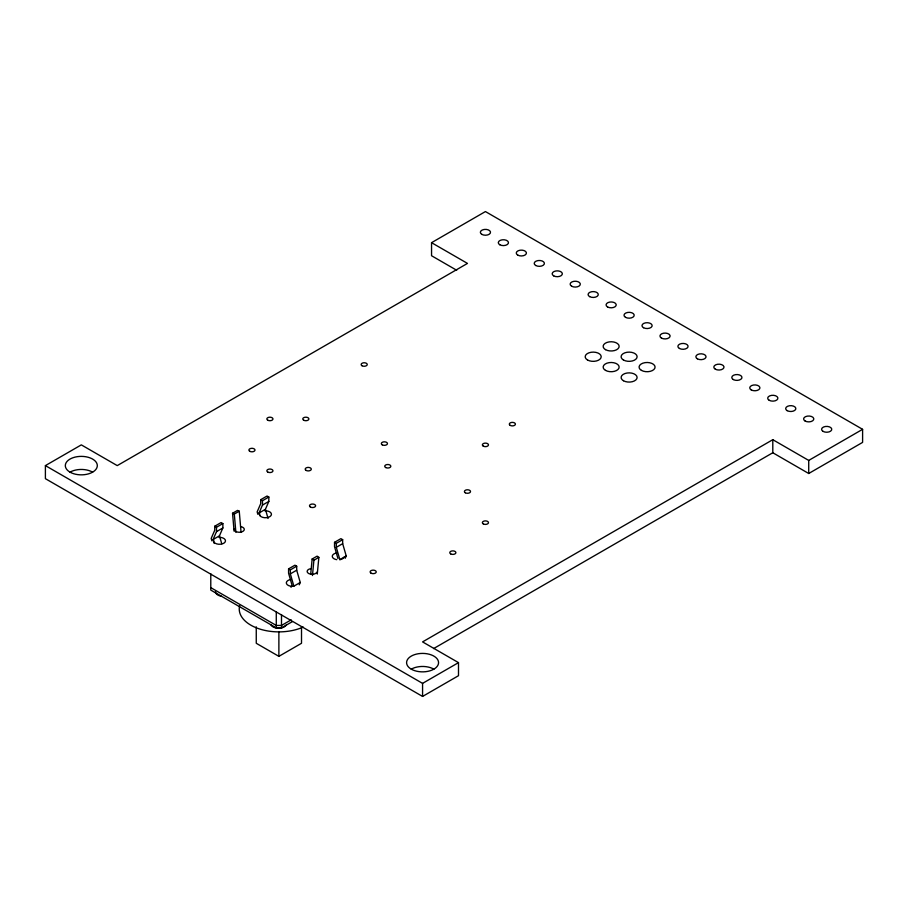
<?xml version="1.0" encoding="UTF-8"?>
<svg xmlns="http://www.w3.org/2000/svg" width="908" height="908" viewBox="0 0 908 908"><rect width="100%" height="100%" fill="white"/><g stroke="black" fill="none" stroke-linecap="round" stroke-linejoin="round"><path stroke-width="1.36" d="M310.718 574.049L312.148 558.999L317.096 556.15L318.856 557.376L317.278 574.06M312.454 575.536L313.907 560.225L318.856 557.376M213.096 539.511L216.501 531.634L216.501 527.253L222.869 523.576L222.869 527.957L219.452 535.834L213.096 539.511L214.231 543.449M259.052 512.975L262.469 505.098L262.469 500.717L268.836 497.039L268.836 501.42L265.42 509.297L259.052 512.975L259.813 515.596M291.014 587.306L291.99 585.058L288.574 573.243L288.574 568.862L294.941 565.185L296.7 566.206L296.7 570.201L300.253 582.482L299.243 584.82M345.199 558.284L346.22 555.946L342.668 543.665L342.668 539.67L340.897 538.648L334.53 542.326L334.53 546.707L337.946 558.522M433.593 648.596L772.799 452.751L808.722 473.499L862.6 442.389L862.6 429.325L808.722 460.424L772.799 439.688L422.572 641.899L458.495 662.636L458.495 675.7L422.572 696.436L45.4 478.675L45.4 465.611L81.323 444.875L117.245 465.611L467.472 263.411L431.55 242.674L431.55 255.738L456.69 270.255M431.55 242.674L485.428 211.564L862.6 429.325M234.082 531.18L232.55 513.258L237.499 510.398L239.258 511.204L241.063 532.292M232.55 513.258L234.309 514.064L239.258 511.204M211.893 540.862L211.189 538.41L214.742 530.227L214.742 526.231L221.098 522.554L222.869 523.576M257.861 514.337L257.146 511.874L260.698 503.69L260.698 499.695L267.066 496.018L268.836 497.039M216.501 531.634L222.869 527.957M262.469 505.098L268.836 501.42M288.574 568.862L290.344 569.884L296.7 566.206M334.53 542.326L336.3 543.347L342.668 539.67M300.253 582.482L293.886 586.159L290.344 573.867L296.7 570.201M346.22 555.946L339.853 559.623L336.3 547.331L342.668 543.665M291.196 619.846L281.491 625.442L276.282 625.442L210.781 587.635M210.781 573.731L210.781 590.087L276.282 627.893L281.491 627.893L292.41 621.594M256.26 626.826L256.26 643.284L278.881 656.348L301.513 643.284L301.513 626.826M45.4 465.611L422.572 683.372L458.495 662.636M260.698 499.695L262.469 500.717M214.742 526.231L216.501 527.253M312.148 558.999L313.907 560.225M265.42 509.297L268.076 518.491M219.452 535.834L221.734 543.71M234.309 514.064L235.876 532.338M808.722 460.424L808.722 473.499M772.799 439.688L772.799 452.751M422.572 683.372L422.572 696.436M336.3 543.347L336.3 547.331M290.344 569.884L290.344 573.867M281.491 614.557L281.491 627.893M278.881 631.662L278.881 656.348M276.282 611.844L276.282 627.893M70.007 472.149A16.003 9.239 0 0 0 96.77 468.006A16.003 9.239 0 0 0 77.18 456.69A16.003 9.239 0 0 0 70.007 472.149A16.003 9.239 0 0 1 92.639 472.149M411.256 669.162A16.003 9.239 0 0 0 438.019 665.019A16.003 9.239 0 0 0 418.429 653.715A16.003 9.239 0 0 0 411.256 669.162A16.003 9.239 0 0 1 433.888 669.162M344.075 557.217A6.004 3.462 0 0 1 339.83 559.668M336.732 559.668A6.004 3.462 0 0 1 332.283 556.332A6.004 3.462 0 0 1 336.732 552.983M316.949 572.176A5.005 2.883 0 0 1 308.584 573.47A5.005 2.883 0 0 1 310.831 568.646M293.874 586.205A6.004 3.462 0 0 1 286.531 583.753A6.004 3.462 0 0 1 290.764 579.52M218.953 537.366A6.004 3.462 0 0 1 225.49 540.907A6.004 3.462 0 0 1 218.624 544.244A6.004 3.462 0 0 1 213.698 539.919M240.586 526.595A5.005 2.883 0 0 1 244.116 530.124A5.005 2.883 0 0 1 237.998 532.167A5.005 2.883 0 0 1 234.457 528.638M264.92 510.829A6.004 3.462 0 0 1 271.447 514.371A6.004 3.462 0 0 1 264.58 517.708A6.004 3.462 0 0 1 259.654 513.383M221.404 596.238A7.968 4.608 0 0 1 215.491 591.789M286.326 624.829A7.968 4.608 0 0 1 278.62 628.234A7.968 4.608 0 0 1 270.924 624.829M303.215 627.065A39.646 22.893 0 0 1 258.894 628.756A39.646 22.893 0 0 1 239.667 605.636M641.423 370.373A8.002 4.619 0 0 0 654.804 368.296A8.002 4.619 0 0 0 645.009 362.644A8.002 4.619 0 0 0 641.423 370.373M605.5 349.637A8.002 4.619 0 0 0 618.881 347.56A8.002 4.619 0 0 0 609.086 341.907A8.002 4.619 0 0 0 605.5 349.637M623.455 359.999A8.002 4.619 0 0 0 636.837 357.934A8.002 4.619 0 0 0 627.042 352.27A8.002 4.619 0 0 0 623.455 359.999M605.5 370.373A8.002 4.619 0 0 0 618.881 368.296A8.002 4.619 0 0 0 609.086 362.644A8.002 4.619 0 0 0 605.5 370.373M587.533 359.999A8.002 4.619 0 0 0 600.926 357.934A8.002 4.619 0 0 0 591.119 352.27A8.002 4.619 0 0 0 587.533 359.999M623.455 380.736A8.002 4.619 0 0 0 636.837 378.67A8.002 4.619 0 0 0 627.042 373.018A8.002 4.619 0 0 0 623.455 380.736M450.686 553.891A3.053 1.759 0 0 0 455.793 553.097A3.053 1.759 0 0 0 452.059 550.94A3.053 1.759 0 0 0 450.686 553.891M306.087 470.401A3.053 1.759 0 0 0 311.194 469.618A3.053 1.759 0 0 0 307.46 467.461A3.053 1.759 0 0 0 306.087 470.401M267.747 472.046A3.053 1.759 0 0 0 272.854 471.252A3.053 1.759 0 0 0 269.12 469.096A3.053 1.759 0 0 0 267.747 472.046M249.791 451.31A3.053 1.759 0 0 0 254.887 450.516A3.053 1.759 0 0 0 251.153 448.359A3.053 1.759 0 0 0 249.791 451.31M303.669 420.2A3.053 1.759 0 0 0 308.777 419.405A3.053 1.759 0 0 0 305.043 417.249A3.053 1.759 0 0 0 303.669 420.2M310.4 507.039A3.053 1.759 0 0 0 315.507 506.244A3.053 1.759 0 0 0 311.773 504.088A3.053 1.759 0 0 0 310.4 507.039M267.747 420.2A3.053 1.759 0 0 0 272.854 419.405A3.053 1.759 0 0 0 269.12 417.249A3.053 1.759 0 0 0 267.747 420.2M371.02 573.141A3.053 1.759 0 0 0 376.128 572.358A3.053 1.759 0 0 0 372.394 570.201A3.053 1.759 0 0 0 371.02 573.141M362.042 365.754A3.053 1.759 0 0 0 367.138 364.971A3.053 1.759 0 0 0 363.404 362.814A3.053 1.759 0 0 0 362.042 365.754M510.217 425.387A3.053 1.759 0 0 0 515.313 424.592A3.053 1.759 0 0 0 511.579 422.436A3.053 1.759 0 0 0 510.217 425.387M382.245 444.829A3.053 1.759 0 0 0 387.353 444.035A3.053 1.759 0 0 0 383.619 441.878A3.053 1.759 0 0 0 382.245 444.829M465.316 492.783A3.053 1.759 0 0 0 470.412 491.988A3.053 1.759 0 0 0 466.678 489.832A3.053 1.759 0 0 0 465.316 492.783M483.272 446.123A3.053 1.759 0 0 0 488.379 445.329A3.053 1.759 0 0 0 484.645 443.172A3.053 1.759 0 0 0 483.272 446.123M385.616 467.506A3.053 1.759 0 0 0 390.724 466.723A3.053 1.759 0 0 0 386.978 464.567A3.053 1.759 0 0 0 385.616 467.506M483.272 523.893A3.053 1.759 0 0 0 488.379 523.099A3.053 1.759 0 0 0 484.645 520.942A3.053 1.759 0 0 0 483.272 523.893M481.842 234.377A5.085 2.928 0 0 0 490.343 233.061A5.085 2.928 0 0 0 484.112 229.474A5.085 2.928 0 0 0 481.842 234.377M499.797 244.751A5.085 2.928 0 0 0 508.298 243.435A5.085 2.928 0 0 0 502.079 239.837A5.085 2.928 0 0 0 499.797 244.751M517.764 255.114A5.085 2.928 0 0 0 526.254 253.797A5.085 2.928 0 0 0 520.034 250.211A5.085 2.928 0 0 0 517.764 255.114M535.72 265.488A5.085 2.928 0 0 0 544.221 264.171A5.085 2.928 0 0 0 538.001 260.573A5.085 2.928 0 0 0 535.72 265.488M553.676 275.85A5.085 2.928 0 0 0 562.177 274.545A5.085 2.928 0 0 0 555.957 270.947A5.085 2.928 0 0 0 553.676 275.85M571.643 286.224A5.085 2.928 0 0 0 580.144 284.908A5.085 2.928 0 0 0 573.913 281.321A5.085 2.928 0 0 0 571.643 286.224M589.598 296.598A5.085 2.928 0 0 0 598.1 295.282A5.085 2.928 0 0 0 591.88 291.684A5.085 2.928 0 0 0 589.598 296.598M607.565 306.961A5.085 2.928 0 0 0 616.055 305.644A5.085 2.928 0 0 0 609.835 302.058A5.085 2.928 0 0 0 607.565 306.961M625.521 317.335A5.085 2.928 0 0 0 634.022 316.018A5.085 2.928 0 0 0 627.803 312.42A5.085 2.928 0 0 0 625.521 317.335M643.488 327.697A5.085 2.928 0 0 0 651.978 326.392A5.085 2.928 0 0 0 645.758 322.794A5.085 2.928 0 0 0 643.488 327.697M661.444 338.071A5.085 2.928 0 0 0 669.945 336.755A5.085 2.928 0 0 0 663.725 333.168A5.085 2.928 0 0 0 661.444 338.071M679.4 348.445A5.085 2.928 0 0 0 687.901 347.128A5.085 2.928 0 0 0 681.681 343.53A5.085 2.928 0 0 0 679.4 348.445M697.367 358.808A5.085 2.928 0 0 0 705.868 357.491A5.085 2.928 0 0 0 699.637 353.904A5.085 2.928 0 0 0 697.367 358.808M715.322 369.181A5.085 2.928 0 0 0 723.824 367.865A5.085 2.928 0 0 0 717.604 364.267A5.085 2.928 0 0 0 715.322 369.181M733.289 379.544A5.085 2.928 0 0 0 741.779 378.239A5.085 2.928 0 0 0 735.559 374.641A5.085 2.928 0 0 0 733.289 379.544M751.245 389.918A5.085 2.928 0 0 0 759.746 388.601A5.085 2.928 0 0 0 753.526 385.015A5.085 2.928 0 0 0 751.245 389.918M769.201 400.292A5.085 2.928 0 0 0 777.702 398.975A5.085 2.928 0 0 0 771.482 395.377A5.085 2.928 0 0 0 769.201 400.292M787.168 410.654A5.085 2.928 0 0 0 795.669 409.338A5.085 2.928 0 0 0 789.438 405.751A5.085 2.928 0 0 0 787.168 410.654M805.124 421.028A5.085 2.928 0 0 0 813.625 419.712A5.085 2.928 0 0 0 807.405 416.114A5.085 2.928 0 0 0 805.124 421.028M823.091 431.391A5.085 2.928 0 0 0 831.58 430.086A5.085 2.928 0 0 0 825.361 426.488A5.085 2.928 0 0 0 823.091 431.391"/></g></svg>
